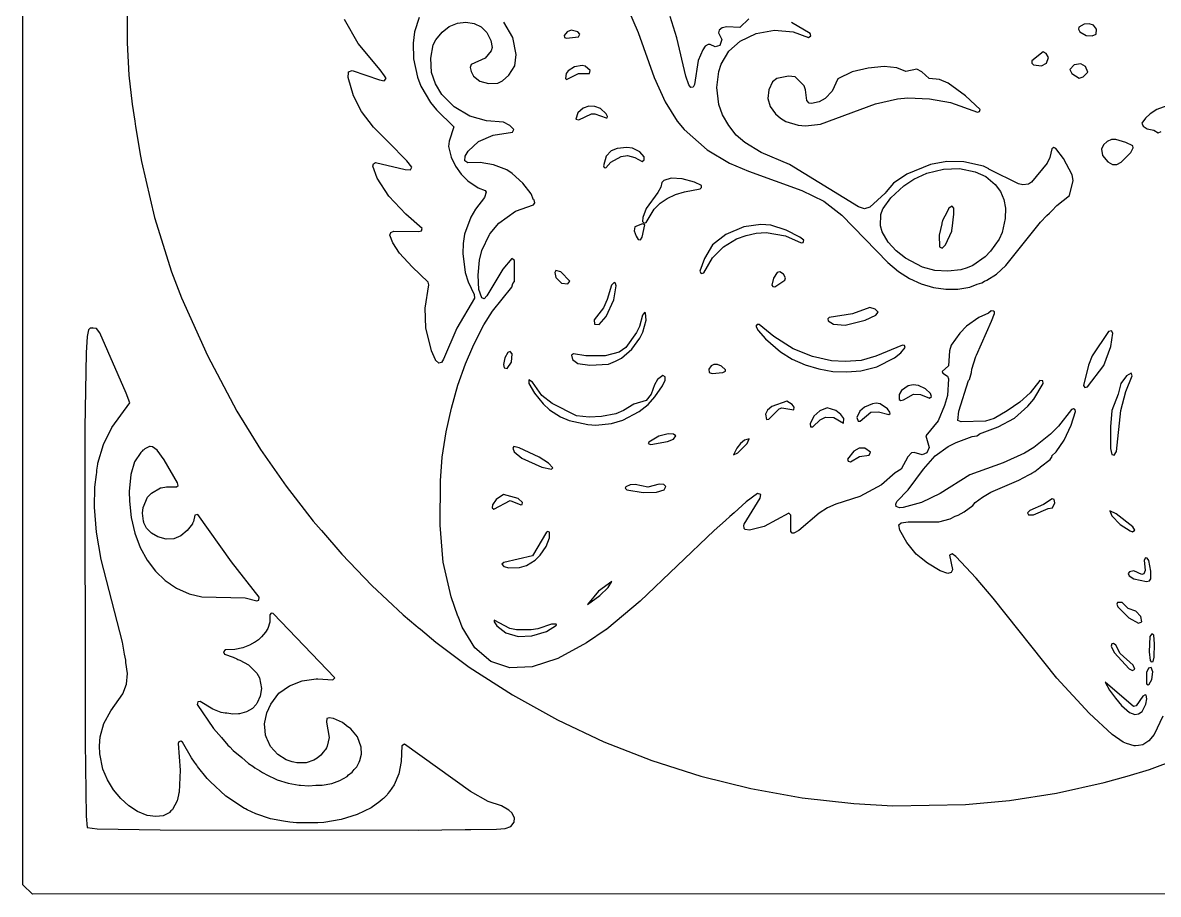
# Model space of a CAD drawing. Header units: millimetres. Extents: x 0 to 300, y 0 to 300.
# Drawn here: x 0 to 191.7, y 0 to 147.1 of the extents above; entities that cross this region are included whole.
import ezdxf

# ---------------------------------------------------------------- set-up
doc = ezdxf.new("R2010")
doc.units = ezdxf.units.MM
doc.layers.add('CUT', color=7, linetype='CONTINUOUS')

msp = doc.modelspace()

# ---------------------------------------------------------------- linework, layer by layer
at = {"layer": 'CUT'}
for points in [[(0.0748, 298.1031), (1.4926, 299.6113), (1.4941, 299.6126), (1.498, 299.616), (1.4984, 299.6163), (1.5148, 299.6307), (298.3489, 299.6264), (299.0082, 299.2429), (299.4806, 298.7049), (299.6094, 298.3957), (299.7618, 296.096), (299.936, 267.3332), (300, 1.6787), (298.4906, 0.0757), (1.6787, 0), (0.0715, 1.6072), (0.0366, 146.5612)], [(91.4387, 144.9562), (91.4999, 144.6264), (91.8332, 144.4664), (93.8295, 144.7422), (94.0948, 145.1533), (93.7304, 145.5855), (92.636, 145.8277), (91.9601, 145.5591)], [(179.1857, 146.8519), (178.3003, 146.353), (178.2327, 146.0211), (178.4663, 145.5395), (179.5504, 144.9459), (180.5531, 144.9091), (181.2264, 145.186), (181.2724, 146.0103), (180.7961, 146.6661), (180.0264, 146.8998)], [(170.3895, 140.6486), (170.3545, 140.2757), (170.6392, 140.0069), (171.9905, 139.8432), (172.8761, 140.2716), (173.1896, 141.2023), (172.815, 141.927), (172.2821, 142.2128)], [(176.7868, 139.1941), (177.124, 138.5426), (178.3702, 137.7418), (179.0573, 137.9879), (179.8175, 138.7377), (179.4189, 139.6863), (178.6688, 140.1561), (177.5295, 140.0148)], [(94.4615, 139.875), (93.1809, 139.6368), (92.1089, 138.9816), (91.7515, 138.5349), (91.6622, 137.6713), (91.8111, 137.5224), (93.8659, 138.5052), (95.6824, 138.5349), (95.8015, 139.0412), (94.9975, 139.7857)], [(150.9461, 139.2643), (149.1191, 138.8623), (147.5898, 139.49), (145.4546, 139.694), (142.755, 139.4571), (140.0747, 138.8164), (137.6025, 137.623), (136.6588, 135.567), (135.5023, 134.2864), (134.502, 133.7243), (133.2034, 133.4729), (132.8077, 133.5263), (132.3881, 133.9527), (132.1917, 135.7506), (131.9227, 136.4561), (130.4417, 137.9476), (129.3043, 138.0887), (127.335, 137.6867), (126.5762, 137.0982), (125.9874, 135.7791), (125.8231, 134.2959), (126.1894, 132.937), (127.1019, 131.7151), (127.9339, 131.0058), (128.8651, 130.4311), (130.9131, 129.7864), (132.1584, 129.6932), (134.7001, 129.9559), (143.9733, 133.4317), (147.6958, 134.2478), (149.4722, 134.3969), (153.0765, 134.2742), (156.6498, 133.6112), (161.1776, 132.0178), (161.5222, 132.132), (161.6287, 132.4434), (159.1942, 134.7643), (156.2503, 136.8859), (154.8173, 137.5154), (153.0271, 137.7117), (151.7953, 138.8058)], [(98.5114, 131.0305), (98.6901, 131.0305), (98.7497, 131.2688), (98.5412, 131.7155), (97.5883, 132.6088), (96.6353, 132.9662), (95.6228, 132.996), (94.6401, 132.6982), (93.717, 131.8941), (93.4192, 130.8221), (93.8956, 130.703), (96.0398, 131.7452), (96.6353, 131.7155)], [(187.4942, 125.98), (187.446, 126.3204), (186.2427, 126.908), (184.5475, 127.4021), (183.8236, 127.3993), (183.0828, 127.0697), (182.4992, 126.4921), (182.1295, 125.7644), (182.3105, 124.6674), (183.2293, 123.6164), (183.9919, 123.1714), (184.7045, 123.1732), (185.4803, 123.5438), (187.0681, 125.1914)], [(98.4817, 122.6327), (99.3155, 123.5857), (101.0427, 124.5386), (102.1148, 124.6875), (103.3357, 124.3302), (104.6162, 123.675), (104.9438, 123.943), (104.914, 124.4791), (104.1993, 125.2831), (102.9486, 125.9085), (101.9956, 126.0574), (100.3578, 125.8489), (99.375, 125.4618), (98.5114, 124.5982), (98.0945, 122.9305), (98.1839, 122.6923)], [(107.7599, 119.3718), (107.2401, 118.4484), (105.2852, 115.7281), (104.6883, 114.2389), (104.6646, 113.5489), (104.9319, 113.2887), (105.2953, 113.3726), (106.6283, 115.6183), (107.6387, 116.6291), (108.8283, 117.4531), (110.199, 118.1229), (111.7547, 118.5729), (114.403, 119.041), (114.6327, 119.2835), (114.59, 119.6147), (113.4573, 120.2091), (111.3591, 120.7595), (109.4937, 120.8442), (108.2551, 120.4754), (107.9235, 120.1395)], [(145.2949, 115.7537), (146.5754, 117.5405), (148.779, 119.5655), (150.4467, 120.6971), (152.6801, 121.7096), (155.4794, 122.3945), (158.1893, 122.4839), (160.8099, 121.918), (162.6386, 121.1492), (164.1651, 119.8098), (165.0605, 118.6154), (165.6614, 117.254), (165.9334, 115.7828), (165.9, 114.077), (165.3914, 111.7136), (164.8771, 110.5854), (163.4237, 108.5157), (162.5149, 107.6029), (160.3919, 106.1103), (159.4669, 105.7352), (158.3923, 105.4201), (156.2183, 105.1523), (153.9792, 105.2701), (151.9031, 105.8571), (149.0326, 107.382), (147.4611, 108.6179), (146.1287, 110.0747), (145.1002, 111.8057), (144.8169, 112.832), (144.877, 114.7266), (145.2323, 115.712)], [(156.3836, 115.8232), (156.3354, 115.7272), (156.3065, 115.7151), (156.0574, 115.1748), (155.3131, 113.6954), (155.2479, 113.4186), (155.1991, 113.3125), (155.1888, 113.1674), (154.7375, 111.2508), (154.7687, 109.2974), (155.234, 109.0625), (155.7851, 109.5957), (156.8525, 111.9), (156.868, 112.0174), (156.8976, 112.0618), (156.913, 112.3562), (157.2351, 114.7825), (157.1995, 115.8178), (156.9291, 116.1174)], [(103.3476, 112.662), (103.2677, 111.9953), (103.5778, 111.0995), (103.9277, 110.4976), (104.3287, 110.4289), (104.6216, 110.8931), (105.0718, 112.9627), (104.6372, 113.1843)], [(124.6415, 113.0708), (121.7399, 112.6538), (118.7329, 111.3644), (116.4777, 109.5999), (115.1366, 107.3203), (114.3104, 105.1404), (114.5567, 104.7804), (114.9826, 104.8749), (116.4988, 107.4078), (118.3559, 109.2635), (120.5297, 110.6032), (122.16, 111.2107), (123.8252, 111.5781), (125.5487, 111.7033), (128.8014, 111.1587), (131.4243, 109.9237), (131.7822, 110.0181), (131.891, 110.4069), (131.2424, 110.9324), (128.9318, 112.102), (126.3446, 112.9494)], [(92.4067, 103.4846), (90.8581, 105.0629), (90.0243, 105.2714), (89.8456, 104.9438), (90.0541, 104.11), (90.9773, 103.157), (92.0493, 103.0081)], [(127.4075, 104.9253), (126.7789, 104.0089), (126.4631, 102.7976), (126.6369, 102.5538), (126.9693, 102.5161), (128.6572, 103.659), (128.7751, 104.0313), (128.4452, 104.636), (127.8147, 105.0476)], [(99.8515, 103.2464), (99.4346, 102.8295), (98.7199, 100.3875), (98.0945, 98.9879), (96.4864, 96.9629), (96.546, 96.2482), (97.3203, 96.1887), (98.5114, 97.5287), (99.8217, 100.328), (100.2387, 102.6806), (100.1195, 103.0975)], [(95.0868, 90.8879), (93.032, 91.2155), (92.6747, 91.007), (92.8534, 90.2328), (93.717, 89.6074), (95.7717, 89.2798), (98.8986, 89.4883), (100.1195, 89.9648), (101.1023, 90.5008), (102.8295, 91.9898), (104.1993, 93.8361), (104.7056, 94.8486), (105.2714, 96.9034), (105.1523, 98.1243), (105.0034, 98.1839), (104.6758, 97.767), (104.1398, 95.8015), (103.6633, 94.789), (101.817, 92.2578), (100.7449, 91.4835), (98.3328, 90.8879)], [(142.2242, 96.8962), (144.0363, 97.7453), (144.4533, 98.2653), (143.9115, 98.7731), (143.0468, 99.0631), (140.0872, 97.9469), (136.19, 97.3743), (135.9527, 97.1403), (135.9834, 96.8084), (136.9022, 96.1972), (138.8809, 96.0683)], [(148.8768, 92.623), (148.5207, 92.7055), (144.0537, 90.8388), (141.5736, 90.0913), (138.8443, 89.934), (136.5567, 90.0571), (133.3601, 90.7445), (130.091, 92.0468), (126.8043, 94.1382), (124.3425, 96.1899), (124.0075, 96.1928), (123.7867, 95.8968), (124.202, 95.151), (125.413, 93.7353), (127.9299, 91.5808), (129.9453, 90.3428), (132.1251, 89.367), (134.4214, 88.6575), (136.7738, 88.2427), (139.1606, 88.1507), (141.5116, 88.3534), (144.1953, 88.9966), (147.1918, 90.5186), (148.2569, 91.377), (149.0077, 92.2817)], [(23.2578, 10.872), (66.8266, 10.8422), (74.698, 10.9307), (75.4004, 10.9315), (75.6564, 10.9415), (80.0258, 10.9906), (81.5017, 11.1139), (82.4172, 11.4487), (82.9763, 12.17), (83.0584, 12.9002), (82.5921, 13.7394), (82.0966, 14.2076), (80.8385, 14.9439), (78.6013, 15.6334), (75.6495, 17.3333), (64.4641, 25.3598), (64.0444, 25.0454), (63.9353, 22.3859), (63.5374, 20.3531), (62.76, 18.4992), (61.9431, 17.342), (61.6942, 16.9982), (61.6568, 16.9465), (61.6252, 16.9028), (61.5403, 16.7856), (61.1066, 16.3329), (61.0426, 16.2786), (60.9268, 16.1804), (60.7445, 16.0259), (60.3445, 15.6868), (58.8398, 14.5794), (56.5107, 13.4456), (53.8034, 12.5972), (50.8936, 12.1199), (49.867, 12.0686), (49.5982, 12.07), (48.362, 12.0763), (47.7961, 12.0792), (46.2572, 12.0871), (45.1446, 12.1631), (44.0637, 12.3412), (41.8819, 12.7604), (39.3995, 13.5879), (37.9056, 14.2654), (37.619, 14.4028), (37.4618, 14.4853), (34.3161, 16.5809), (31.6628, 19.0154), (31.1606, 19.5626), (29.5342, 21.5881), (29.4063, 21.7746), (29.1971, 22.0795), (29.0505, 22.2933), (28.5539, 23.0171), (27.0139, 25.6637), (26.7342, 25.8516), (26.4125, 25.7509), (26.2889, 25.4757), (26.6253, 20.9317), (26.4267, 17.2377), (26.4248, 17.2256), (26.4204, 17.1975), (26.418, 17.1826), (26.3546, 16.7811), (26.1275, 15.7811), (25.2966, 14.3), (25.278, 14.2809), (25.2081, 14.2088), (25.0611, 14.0571), (24.8053, 13.7932), (24.7535, 13.7551), (23.7242, 13.2581), (22.5304, 13.109), (21.0528, 13.3119), (19.3991, 13.9563), (17.9574, 14.9221), (16.586, 16.1457), (15.361, 17.6503), (14.3356, 19.3172), (13.5533, 21.1341), (13.051, 23.7327), (13.0111, 25.0827), (13.1115, 26.5954), (13.7347, 28.821), (14.9188, 30.9892), (16.9526, 33.8394), (17.5794, 35.4836), (17.7476, 37.2587), (17.4425, 39.1385), (17.4197, 39.5079), (17.2136, 40.5488), (16.8921, 42.5294), (13.2888, 56.5274), (12.4823, 61.1227), (12.1513, 65.3416), (12.202, 68.7115), (12.4731, 70.8245), (12.521, 71.1984), (12.5726, 71.6003), (12.6986, 72.5825), (12.7211, 72.7382), (13.6834, 75.9255), (15.0684, 78.7854), (18.1012, 82.919), (17.5224, 84.5922), (13.0729, 94.7697), (12.4758, 95.5011), (11.9212, 95.5311), (11.8378, 95.5769), (11.7869, 95.5384), (11.4212, 95.5582), (11.161, 95.2746), (10.9016, 94.1627), (10.7234, 91.3629), (10.5444, 78.7386), (10.5742, 25.6999), (10.7228, 13.1785), (10.9266, 11.2463), (12.5854, 11.0205)], [(183.8116, 95.0974), (183.3357, 94.984), (180.556, 90.8704), (179.9167, 89.2952), (179.0857, 85.8704), (179.3391, 85.5236), (179.7575, 85.6208), (182.5497, 89.2748), (183.7158, 92.4314), (184.033, 94.7309)], [(81.3287, 88.8629), (81.8052, 88.714), (82.5199, 89.8159), (82.6688, 91.2155), (82.3115, 91.6324), (81.9243, 91.424), (81.4181, 90.5306), (81.2096, 89.399)], [(116.6769, 89.399), (116.26, 89.1905), (115.8728, 88.6247), (115.9026, 88.0589), (116.4089, 87.91), (118.2254, 88.0589), (118.6721, 88.2971), (118.6423, 88.5056), (117.9872, 89.1309), (117.3022, 89.399)], [(101.4596, 81.6563), (100.1493, 81.0905), (97.7372, 80.614), (95.6526, 80.5247), (93.5085, 80.7332), (89.4287, 82.8177), (87.642, 84.1876), (86.0637, 86.421), (85.4681, 86.8379), (85.4681, 86.2126), (86.421, 84.5747), (87.8802, 82.7582), (88.9523, 81.7754), (90.8284, 80.5843), (92.2578, 79.9887), (95.4144, 79.274), (96.7545, 79.1548), (99.4346, 79.4526), (101.3107, 80.0482), (104.0802, 81.4776), (105.5989, 82.6688), (106.7603, 83.9791), (108.0409, 85.8254), (108.4578, 86.7486), (108.4875, 87.3442), (108.1004, 87.5824), (107.207, 86.8975), (106.671, 86.0041), (106.1052, 84.4258), (105.2714, 83.3537), (103.1868, 82.7284)], [(186.2415, 84.8725), (187.3136, 87.5229), (187.1647, 87.9398), (186.3308, 87.4931), (185.4077, 86.2126), (184.9312, 84.396), (183.8592, 81.6265), (183.6507, 78.8868), (183.6805, 75.2538), (183.8592, 74.2115), (184.2761, 74.1221), (184.6632, 74.7177), (185.4077, 81.6563)], [(148.6897, 83.4431), (150.4169, 84.4258), (151.6081, 84.3662), (153.0971, 83.7111), (153.4246, 84.0089), (153.2757, 84.5151), (152.4419, 85.2894), (151.221, 85.8552), (150.3574, 85.9743), (149.4938, 85.7957), (148.3919, 85.0512), (147.975, 84.3662), (148.0048, 83.5026), (148.243, 83.324)], [(130.286, 82.1923), (129.8989, 82.6688), (129.0055, 83.2048), (126.5041, 82.3412), (125.7298, 81.6861), (125.4022, 81.031), (125.5809, 80.1376), (125.968, 80.1971), (127.725, 81.9541), (128.1717, 82.103), (130.2265, 81.7457)], [(143.2103, 81.3883), (144.5206, 81.4181), (146.2478, 80.9714), (146.4563, 81.1501), (146.3967, 81.3883), (146.0096, 81.9541), (144.7588, 82.7879), (144.0739, 82.9071), (143.4783, 82.7582), (142.1382, 82.1923), (141.364, 81.5372), (140.828, 80.4949), (141.0364, 79.8398), (141.3938, 79.8696)], [(136.9566, 80.4949), (138.5945, 79.542), (138.6243, 80.2865), (138.118, 81.0012), (137.314, 81.6563), (135.825, 82.103), (134.5743, 81.5968), (133.5916, 80.6736), (132.9364, 79.4229), (133.0258, 78.9166), (133.3831, 78.8868), (134.6338, 80.078), (135.5272, 80.5247)], [(105.7181, 76.296), (105.6287, 76.0876), (106.0456, 75.9387), (108.9045, 76.4151), (109.8872, 76.8321), (110.3041, 77.3979), (109.8872, 77.6659), (108.9938, 77.7254), (107.4155, 77.3383)], [(122.6625, 76.8618), (121.8883, 76.6236), (121.2033, 76.0578), (120.578, 75.3133), (120.0419, 74.1817), (120.7269, 74.5093), (122.335, 76.0578)], [(18.2612, 70.8351), (18.0203, 68.0035), (18.0777, 66.3485), (18.3715, 63.5779), (18.9726, 60.936), (19.8607, 58.5502), (21.0402, 56.4057), (22.4344, 54.5491), (24.1062, 52.9652), (24.9039, 52.4252), (24.9374, 52.3944), (24.9938, 52.3644), (26.0131, 51.6744), (28.1505, 50.6958), (30.298, 50.1792), (37.6105, 50.0322), (39.556, 49.5431), (39.8834, 49.6194), (39.9632, 50.1407), (35.3022, 56.097), (29.6185, 64.0823), (29.088, 63.9617), (28.8674, 62.9285), (28.7553, 62.7111), (28.7114, 62.6258), (28.6859, 62.5765), (28.6717, 62.5488), (27.8165, 61.4089), (26.7008, 60.4817), (25.5351, 60.0181), (24.2471, 59.948), (22.8638, 60.3268), (21.7568, 60.9251), (20.9255, 61.7762), (20.5098, 62.6994), (20.4745, 62.7852), (20.466, 62.8059), (20.465, 62.8082), (20.4037, 62.957), (20.2521, 64.298), (20.3536, 65.295), (21.1229, 67.007), (21.7484, 67.7191), (23.3124, 68.5858), (23.3799, 68.6107), (24.311, 68.7915), (25.9819, 68.747), (26.2791, 69.0163), (26.1852, 69.4645), (23.9185, 73.3502), (22.7496, 74.9577), (21.9636, 75.5441), (21.5301, 75.6002), (21.5243, 75.5975), (21.5182, 75.6001), (21.4569, 75.566), (20.6757, 75.2016), (20.4792, 75.0218), (20.3124, 74.9291), (20.1936, 74.7607), (19.9884, 74.573), (18.8963, 72.9629)], [(83.8302, 75.3729), (82.9368, 75.5813), (82.7879, 75.2835), (82.9964, 74.6582), (84.3067, 73.5861), (87.642, 72.0674), (89.2798, 71.7398), (89.5479, 71.978), (88.7736, 72.7523), (87.1953, 73.7946)], [(141.251, 75.3092), (140.313, 74.8018), (139.2673, 73.4584), (139.3512, 73.0953), (139.74, 72.9768), (141.2791, 73.8971), (142.9142, 74.1403), (143.1257, 74.623), (142.1968, 75.3011)], [(108.5769, 68.8512), (108.2493, 69.1788), (107.475, 69.2383), (105.5692, 68.7321), (103.425, 69.149), (102.5912, 69.1192), (101.817, 68.7618), (101.7574, 68.5534), (102.0254, 68.2854), (104.7949, 67.8387), (107.0284, 67.8685), (108.3089, 68.2556)], [(81.2096, 67.4516), (79.9291, 66.6177), (79.3633, 65.7541), (79.274, 65.2181), (79.5718, 64.9799), (82.3412, 66.4688), (84.0982, 65.7541), (84.3662, 65.7839), (84.4258, 66.1115), (83.6813, 66.7964)], [(173.8235, 66.7666), (172.3643, 65.7839), (170.0117, 64.8012), (169.6544, 64.3843), (169.8331, 64.0269), (170.6669, 64.0269), (173.1088, 65.1288), (173.8831, 65.2479), (174.2702, 66.0519), (174.1213, 66.6177)], [(187.7603, 61.4659), (187.4029, 62.0317), (184.6334, 64.2354), (183.5316, 64.7416), (183.8592, 63.878), (185.2588, 62.3891), (186.9562, 61.317), (187.3731, 61.1979)], [(83.8898, 55.1527), (85.0809, 55.51), (86.5401, 56.3736), (87.374, 57.2074), (88.3865, 58.6964), (88.9523, 60.1556), (88.9523, 61.1085), (88.6545, 61.2574), (88.4758, 61.1085), (86.0934, 57.1479), (81.2394, 56.0163), (80.9118, 55.7185), (81.2394, 55.3016), (82.0732, 55.0931)], [(189.7555, 52.8001), (190.2617, 52.8894), (190.4702, 53.2468), (190.4702, 54.5273), (190.1426, 56.3141), (189.8448, 56.731), (189.547, 56.7905), (189.3386, 56.3736), (189.4875, 54.6464), (189.279, 54.1104), (188.9217, 53.9913), (187.6114, 54.5869), (186.8371, 54.438), (186.6286, 54.1402), (186.8073, 53.753), (187.5816, 53.2468)], [(98.8688, 51.7876), (99.4942, 52.8001), (97.2309, 51.1325), (95.3548, 48.899), (97.4394, 50.4177)], [(185.6161, 49.2563), (184.8419, 49.2563), (184.7228, 48.9586), (184.8717, 48.5119), (186.7775, 46.6358), (188.3856, 45.7722), (188.9514, 45.9806), (188.8025, 46.9038), (187.9389, 47.7674), (186.6286, 48.2439)], [(33.9315, 40.9272), (34.1232, 40.5336), (35.5492, 40.0218), (36.1607, 39.7454), (36.3754, 39.6484), (36.5004, 39.5919), (36.7143, 39.4953), (38.1581, 38.7212), (39.5738, 37.341), (39.9908, 36.5292), (40.3231, 34.7497), (40.1391, 33.4252), (39.6288, 32.2953), (39.5679, 32.2196), (39.5268, 32.1685), (39.4864, 32.1183), (39.434, 32.0532), (38.8384, 31.3692), (37.8205, 30.7822), (36.6274, 30.4527), (36.4695, 30.4329), (35.5046, 30.3887), (34.4743, 30.5542), (34.3888, 30.5679), (34.2131, 30.5962), (33.555, 30.7019), (32.1513, 31.251), (29.9636, 32.5451), (29.5766, 32.4612), (29.474, 32.0456), (32.2485, 27.9627), (33.5746, 26.4839), (34.6793, 25.1785), (35.0034, 24.8905), (35.5697, 24.259), (37.0076, 23.1094), (38.167, 22.0791), (38.8922, 21.6027), (39.2316, 21.3313), (40.0136, 20.866), (40.5044, 20.5436), (40.7239, 20.4434), (41.1174, 20.2093), (43.0122, 19.338), (44.8629, 18.753), (46.6767, 18.4338), (46.9405, 18.4338), (46.942, 18.4335), (48.362, 18.3183), (49.5049, 18.4339), (50.5652, 18.4339), (52.2384, 18.6986), (53.5728, 19.1798), (54.7899, 19.8789), (55.0565, 20.1449), (55.6593, 20.6122), (55.9926, 21.0791), (56.4352, 21.5209), (56.7219, 22.1009), (56.7895, 22.1956), (56.8229, 22.3053), (56.9469, 22.5563), (57.2037, 23.6552), (57.1651, 24.8221), (56.5497, 26.601), (55.4112, 27.9133), (54.7046, 28.4505), (54.6609, 28.4947), (54.6232, 28.5125), (53.9911, 28.993), (52.4785, 29.6647), (51.7936, 29.7738), (51.3948, 29.6436), (51.3082, 29.0613), (51.7888, 26.4859), (51.4357, 25.0161), (51.3282, 24.7314), (51.1466, 24.4501), (51.1054, 24.401), (51.0336, 24.3158), (50.7702, 24.0025), (50.3444, 23.4964), (49.724, 22.9865), (49.1862, 22.6353), (47.8572, 22.1866), (47.7704, 22.1803), (47.6986, 22.1751), (47.638, 22.1708), (47.5228, 22.1625), (46.3006, 22.1684), (45.7949, 22.2895), (45.7939, 22.2897), (45.7881, 22.2911), (45.5206, 22.3551), (44.5115, 22.6875), (43.1025, 23.6154), (41.882, 24.9504), (41.338, 26.0761), (41.3035, 26.1683), (41.2891, 26.2071), (41.2592, 26.2871), (41.0416, 26.8701), (40.9382, 27.5866), (40.8469, 28.7934), (41.22, 30.633), (41.9071, 32.1039), (43.2961, 33.941), (45.055, 35.1932), (47.2136, 36.0211), (49.572, 36.3521), (49.8505, 36.3489), (52.3853, 36.1688), (52.7321, 36.5506), (42.3167, 47.3769), (41.9918, 47.4184), (41.7373, 47.1619), (41.7485, 46.0445), (41.7371, 45.9521), (41.7361, 45.944), (41.7343, 45.929), (41.733, 45.919), (41.4207, 44.882), (41.026, 44.235), (40.3496, 43.4344), (39.8564, 42.9574), (39.1632, 42.5189), (39.0007, 42.4277), (38.9623, 42.4062), (38.8459, 42.3409), (38.3192, 42.0455), (37.1828, 41.5864), (35.8309, 41.3068), (34.2269, 41.2503)], [(86.0041, 43.5983), (88.4758, 44.3725), (90.1137, 45.4148), (90.0839, 45.5935), (89.2798, 45.5637), (87.0166, 44.8192), (85.8552, 44.6405), (83.4133, 44.6108), (82.2519, 44.849), (79.6313, 46.2784), (79.6015, 46.0104), (80.078, 45.3255), (81.5968, 44.1045), (83.6515, 43.5089)], [(184.1867, 42.3475), (183.8889, 42.2582), (183.74, 41.8711), (184.2463, 40.799), (186.8073, 38.0295), (187.3731, 37.7615), (187.79, 37.9997), (187.4922, 38.6847), (185.2886, 40.6203), (184.5441, 42.0497)], [(190.3511, 39.4589), (190.5297, 39.2505), (190.8573, 39.31), (191.036, 39.995), (191.0955, 42.2582), (190.9467, 43.7472), (190.6489, 43.9854), (190.2915, 43.5089), (190.2022, 40.9479)], [(189.7257, 35.5281), (190.0235, 35.3494), (190.2022, 35.4387), (190.6191, 36.2725), (190.7978, 37.5531), (190.5297, 38.2975), (190.083, 38.1784), (189.7257, 37.4042)], [(187.79, 30.3167), (188.3856, 30.4358), (188.9812, 30.8229), (189.6364, 32.0736), (189.815, 32.9968), (189.6959, 33.5924), (189.4875, 33.6817), (189.1003, 33.4435), (187.9687, 31.8056), (187.522, 31.6865), (182.7573, 35.8258), (183.472, 34.456), (184.4845, 33.1159), (185.5268, 31.8652), (186.8371, 30.7038)]]:
    msp.add_lwpolyline(points, close=True, dxfattribs=at)
for points in [[(17.6321, 154.0805), (17.6615, 143.697), (17.9283, 138.266), (18.4946, 133.3447), (18.9607, 130.4869), (19.058, 129.5809), (19.7416, 125.5663), (19.8224, 125.2024), (20.0685, 123.6935), (22.302, 114.2234), (25.1516, 105.0809), (26.8165, 100.6502), (31.2211, 90.9476), (36.1589, 81.5191), (40.1946, 75.0797), (44.5177, 68.8784), (49.0844, 62.9773), (50.4055, 61.4533), (50.4194, 61.4354), (50.4503, 61.4017), (53.9318, 57.3855), (58.985, 52.0939), (64.2767, 47.158), (66.4121, 45.3801), (66.7688, 45.0522), (67.1966, 44.7269), (69.7773, 42.5783), (75.4223, 38.3588), (82.7281, 33.6471), (90.2813, 29.4255), (98.1056, 25.7208), (106.2166, 22.5596), (114.5131, 19.914), (122.9568, 17.8337), (131.6093, 16.2883), (140.3484, 15.3077), (146.9035, 14.9222), (159.1665, 15.1603), (166.584, 15.813), (174.5226, 17.0614), (182.5795, 18.8447), (186.4751, 19.915), (190.2646, 21.0793), (200.0235, 24.7277)], [(66.9329, 147.9563), (66.1664, 145.5633), (65.9633, 143.6628), (66.0212, 140.9925), (66.6933, 137.9037), (67.2666, 136.397), (68.858, 133.6363), (69.8837, 132.3787), (72.7936, 129.5395), (72.0102, 127.1316), (71.9197, 126.2335), (72.3781, 124.388), (73.0916, 122.8727), (74.0363, 121.5275), (75.1672, 120.3931), (76.9225, 119.2191), (78.0745, 118.79), (78.2615, 118.4825), (77.9928, 117.5793), (76.4572, 115.6277), (75.6707, 114.2692), (74.6323, 111.3856), (74.3933, 109.8246), (74.3043, 108.1669), (74.743, 104.9638), (75.2202, 103.3897), (76.2526, 101.2087), (76.3227, 100.6123), (73.2898, 95.544), (71.0818, 90.2969), (70.74, 89.7725), (70.2919, 89.642), (69.7305, 90.1598), (69.7026, 90.2182), (69.0635, 91.7306), (68.0762, 95.6067), (67.9573, 98.9169), (68.5711, 102.8712), (68.505, 103.3122), (65.7791, 105.8731), (63.6601, 108.2012), (62.4992, 109.9394), (62.009, 111.2304), (62.1805, 111.7017), (62.6634, 111.9124), (66.8946, 111.8558), (67.368, 111.9928), (67.4629, 112.3835), (64.6812, 114.8028), (61.8137, 117.8497), (59.891, 120.8464), (59.1204, 122.9), (59.2233, 123.2761), (59.6125, 123.4969), (64.5856, 122.3031), (65.4936, 122.2734), (65.7313, 122.7488), (64.8793, 123.8069), (61.7646, 126.9382), (61.6174, 127.0877), (61.4801, 127.2272), (61.2852, 127.4252), (59.2549, 129.4879), (57.2224, 132.0903), (55.8582, 134.7485), (54.9739, 137.8266), (55.0289, 138.7066), (55.0426, 138.7769), (55.0432, 138.78), (55.0436, 138.7824), (55.0468, 138.7984), (55.673, 139.0118), (60.2487, 137.4326), (61.0771, 137.3051), (61.3996, 137.6682), (61.3107, 137.7972), (61.3356, 137.8259), (61.0802, 138.1318), (60.386, 139.1396), (56.6446, 143.602), (54.3716, 147.6683)], [(102.278, 149.2186), (103.9212, 145.4524), (106.6328, 137.8556), (108.4589, 133.7317), (110.4893, 130.4895), (111.6903, 129.0772), (115.5691, 125.6691), (119.3495, 123.4222), (122.5364, 122.0516), (131.5508, 118.809), (135.267, 116.9632), (138.3306, 114.6467), (146.0754, 106.6062), (147.8517, 105.1299), (149.7386, 103.9258), (151.6866, 103.0377), (153.7698, 102.4176), (155.8793, 102.116), (157.9028, 102.1175), (159.8919, 102.4684), (161.1301, 102.9728), (161.934, 103.2101), (162.404, 103.4917), (162.757, 103.6354), (164.4188, 104.6824), (166.0046, 106.1468), (171.842, 113.4476), (172.9233, 114.5449), (173.3436, 114.9715), (173.7284, 115.362), (174.5852, 116.2314), (176.7238, 117.9492), (177.3264, 120.4769), (177.1952, 121.4136), (175.7414, 124.2012), (174.4327, 125.8935), (174.0928, 126.0515), (173.7595, 125.8289), (173.4346, 124.3517), (172.9789, 123.3705), (170.2968, 120.1814), (169.8173, 119.8664), (168.832, 119.7429), (168.104, 119.9121), (163.3257, 122.2872), (163.1912, 122.3366), (163.1327, 122.4243), (162.2095, 122.871), (158.8743, 123.6452), (156.0154, 123.7048), (153.246, 123.1688), (149.2555, 121.5309), (147.0518, 120.0419), (145.7713, 118.553), (145.6311, 118.3091), (143.0108, 115.9552), (142.1191, 115.6631), (141.1338, 116.0069), (129.4518, 123.1871), (124.7045, 125.219), (121.9238, 126.8635), (120.472, 128.132), (119.2465, 129.7464), (118.1634, 131.5797), (117.5217, 133.3119), (117.1836, 136.1815), (117.5406, 138.8593), (117.9337, 140.1093), (119.2553, 142.3016), (121.1222, 143.9918), (123.8454, 145.293), (126.9435, 145.859), (130.0967, 145.5878), (132.666, 144.6286), (133.0498, 144.8794), (132.9572, 145.2968), (129.802, 147.1318)], [(122.6197, 147.7505), (121.0965, 146.3194), (118.9103, 146.4215), (118.087, 146.252), (117.6159, 145.8651), (117.4634, 145.3867), (118.0457, 144.2483), (117.7076, 143.2321), (116.9194, 143.0029), (116.0748, 143.4398), (115.7323, 143.4302), (115.2508, 143.1402), (114.8184, 142.5384), (114.0744, 140.7474), (113.4228, 136.6881), (113.2036, 136.2269), (112.8239, 136.1643), (112.4876, 136.5914), (111.9813, 138.081), (110.4603, 144.55), (109.3384, 148.1548)], [(192.5062, 30.0777), (191.0161, 26.9486), (190.1089, 25.9072), (189.1028, 25.233), (188.3904, 25.0863), (187.892, 25.0297), (187.6615, 25.0491), (186.3359, 25.45), (185.7917, 25.649), (183.9565, 26.9451), (180.0444, 30.5592), (174.6185, 36.4622), (163.8597, 49.9623), (161.0063, 53.3504), (157.5632, 57.0002), (156.9564, 57.4692), (156.4991, 57.2092), (156.993, 54.8409), (156.9828, 54.7828), (156.7843, 54.3157), (156.17, 54.1408), (154.9194, 54.5731), (152.7453, 55.8596), (151.6754, 56.7273), (150.8771, 57.4312), (149.2891, 59.3549), (148.0685, 61.4761), (147.9187, 62.3702), (148.3283, 62.7155), (149.5293, 62.8668), (154.6728, 62.8677), (156.6062, 63.3811), (157.4329, 63.833), (157.9213, 63.9674), (158.9338, 64.5332), (160.393, 65.6052), (160.8235, 66.0972), (162.0654, 67.0318), (163.4359, 67.8833), (168.1952, 69.8935), (169.8921, 70.8173), (170.1856, 70.9457), (170.3906, 71.0888), (170.8753, 71.3527), (171.7342, 72.0261), (171.8217, 72.0871), (171.8605, 72.1251), (173.4959, 73.4074), (173.7937, 73.8839), (173.7745, 73.999), (174.4764, 74.6862), (175.8118, 76.6321), (176.9907, 79.1956), (177.7666, 81.496), (177.7136, 81.7845), (177.4374, 81.961), (177.0976, 81.8377), (174.8551, 79.029), (173.5382, 77.6811), (170.7088, 75.4175), (169.1143, 74.4529), (165.512, 72.7993), (159.9311, 70.7974), (154.8879, 67.6508), (151.7276, 66.1005), (148.6374, 65.2796), (148.0219, 65.2508), (147.5008, 65.463), (147.4102, 65.8392), (147.597, 66.2944), (149.5081, 68.267), (152.0762, 71.7596), (154.0488, 73.9967), (156.2502, 75.5731), (157.614, 76.2429), (160.3284, 77.263), (161.1077, 77.3979), (161.5246, 77.6361), (161.5382, 77.7177), (164.6968, 78.9047), (167.426, 80.3545), (169.6921, 82.3806), (170.6882, 83.5845), (172.3114, 86.1924), (172.2471, 86.6796), (171.7491, 86.7131), (170.0954, 84.6596), (168.3337, 83.0473), (166.2276, 81.5716), (164.0379, 80.3273), (162.5657, 79.8679), (158.4233, 79.72), (157.8679, 79.9596), (158.0736, 81.5519), (159.6711, 86.7128), (159.857, 86.8677), (160.1845, 88.0589), (160.2634, 88.6264), (160.9285, 90.7752), (161.0482, 91.007), (163.5496, 96.7247), (164.0559, 98.035), (164.0856, 98.303), (163.907, 98.4221), (163.5198, 98.4817), (163.0501, 98.0861), (161.4121, 97.3417), (159.3759, 95.8869), (158.2279, 94.7101), (156.7865, 92.6995), (156.4946, 91.7154), (156.3302, 89.176), (155.2409, 88.2518), (155.3644, 87.9368), (156.1176, 87.4472), (156.3093, 87.0016), (156.1555, 84.1819), (155.6488, 82.4839), (154.5633, 79.9221), (152.5049, 77.3562), (153.0375, 75.4207), (152.6729, 74.5103), (151.8545, 74.181), (150.5241, 74.5903), (150.0537, 74.5152), (149.4637, 73.8597), (148.2952, 71.7336), (147.3171, 71.1464), (144.9872, 69.0889), (141.3394, 67.1153), (137.2814, 65.8491), (135.88, 65.22), (134.4816, 64.2969), (131.0461, 61.3943), (130.1817, 60.934), (129.8938, 60.9691), (129.6941, 61.2274), (129.6862, 61.3195), (129.6862, 61.3197), (129.6822, 61.3665), (129.6702, 61.5068), (129.7004, 63.986), (129.3514, 64.3359), (125.1866, 62.0666), (122.7337, 61.4684), (121.9872, 61.5933), (121.8409, 61.7613), (121.7979, 61.8106), (121.7571, 62.2508), (121.8258, 62.4645), (124.53, 66.8401), (124.6108, 67.4755), (124.085, 67.6407), (122.1657, 66.2135), (120.1186, 64.3799), (119.4028, 63.7768), (118.6703, 63.0828), (116.7644, 61.3758), (104.252, 49.4594), (98.6187, 44.7661), (98.5565, 44.715), (98.5483, 44.7082), (98.5311, 44.6941), (98.5003, 44.6688), (95.1787, 42.4148), (90.3453, 39.8027), (86.0514, 38.3914), (82.2651, 38.221), (79.0811, 39.3069), (76.3758, 41.6158), (74.2406, 45.0664), (73.58, 46.7496), (73.5621, 46.7951), (73.5166, 46.9111), (73.5065, 46.9368), (72.3365, 50.1757), (71.0306, 56.0308), (70.9399, 56.6602), (70.5176, 62.3259), (70.5478, 69.7888), (70.8456, 73.7792), (71.5358, 78.0424), (72.3971, 82.0519), (73.4716, 85.9051), (74.7563, 89.5228), (75.9982, 92.4139), (76.3916, 93.261), (77.879, 96.1273), (79.3128, 98.4281), (82.6093, 102.4423), (82.791, 103.0713), (83.0771, 103.4434), (83.0226, 106.9666), (82.5752, 107.2832), (81.0831, 105.4776), (78.4015, 100.9798), (77.9254, 100.5221), (77.5237, 100.6509), (77.0157, 102.0928), (76.8904, 104.494), (77.1287, 107.0133), (77.5635, 108.6326), (78.8441, 111.3362), (78.8797, 111.3974), (78.9018, 111.4353), (78.9081, 111.4463), (78.9561, 111.5287), (80.4209, 113.293), (83.2346, 115.307), (86.2721, 116.3791), (86.5104, 116.7067), (86.3912, 117.2129), (86.2752, 117.2098), (85.8525, 118.2357), (84.4607, 120.036), (82.6547, 121.6723), (81.7319, 122.2526), (79.4954, 123.0898), (77.2298, 123.4923), (75.1844, 123.4399), (74.6939, 123.7952), (74.7295, 124.5507), (75.2178, 125.4426), (76.9601, 127.0693), (79.4765, 128.1404), (82.7155, 128.6235), (82.956, 129.0984), (82.2862, 129.741), (81.2087, 130.2911), (78.3272, 130.5594), (75.4953, 131.3343), (72.8709, 132.878), (70.8116, 134.9677), (69.7019, 136.8117), (69.0639, 138.6953), (68.9393, 141.1203), (69.3388, 143.3714), (69.7772, 144.2169), (70.8459, 145.5271), (72.0439, 146.4539), (73.4047, 147.0135), (74.8298, 147.2014), (76.2198, 146.98), (77.4392, 146.3813), (78.3942, 145.4266), (79.0826, 144.0878), (79.2752, 142.9263), (79.1109, 142.3652), (78.0775, 141.1217), (75.7544, 140.047), (75.5875, 139.5203), (75.7271, 138.886), (76.1386, 138.0912), (77.1756, 137.2586), (78.6497, 136.8412), (80.226, 136.892), (81.0237, 137.2764), (82.0963, 138.259), (83.121, 139.8447), (83.3215, 141.7285), (82.764, 144.58), (81.2688, 147.1773)], [(196.2852, 134.1968), (191.4664, 132.4553), (190.3323, 131.7221), (189.5765, 130.9719), (188.9671, 130.1511), (189.185, 129.636), (189.844, 129.1791), (190.9788, 128.9671), (191.688, 128.5351), (192.1956, 128.7635)]]:
    msp.add_lwpolyline(points, dxfattribs=at)

doc.saveas('drawing.dxf')
